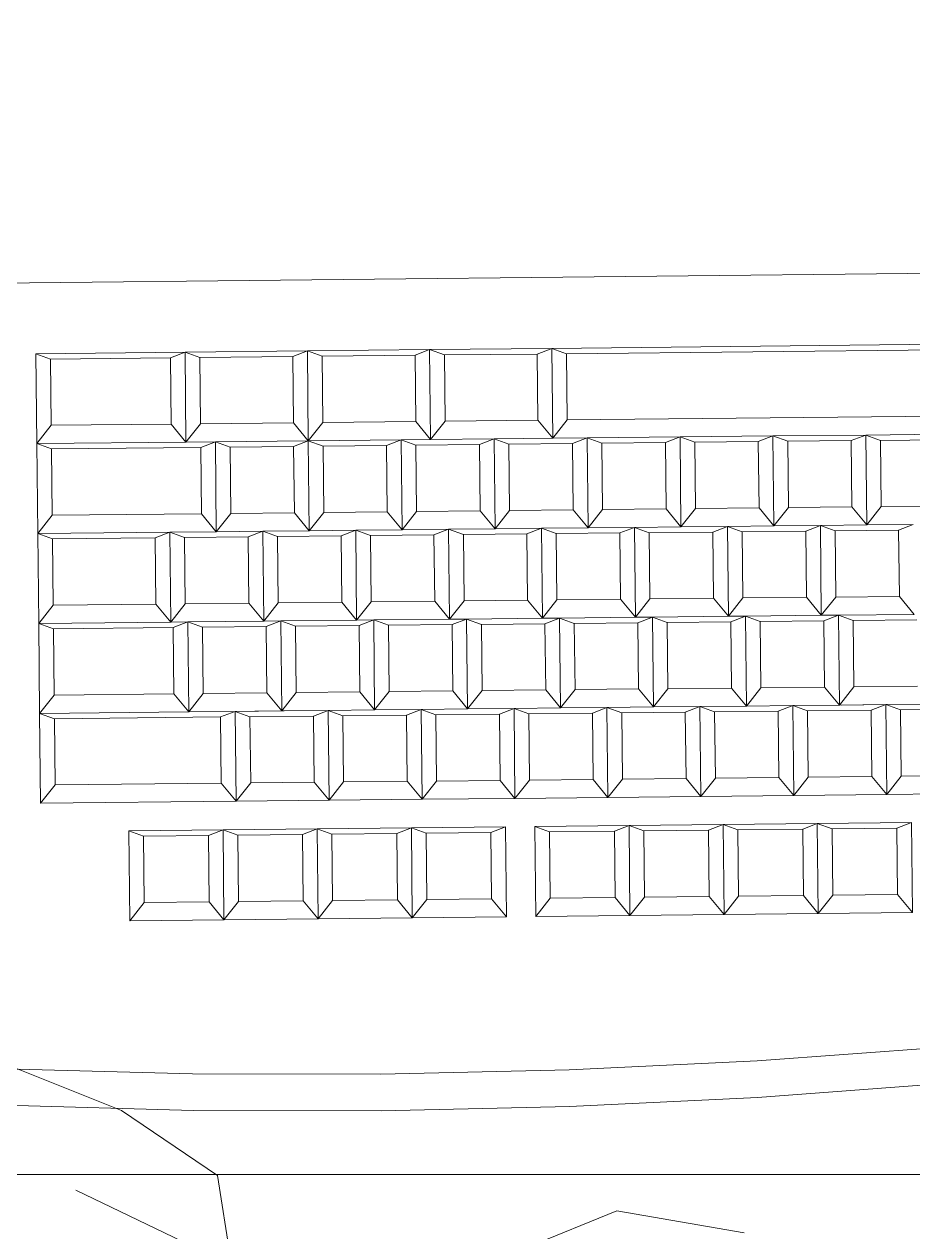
# Model space of a CAD drawing. Header units: millimetres. Extents: x 1 to 121, y 0 to 90.
# Drawn here: x 33.3778 to 33.5595, y 61.5657 to 61.8125 of the extents above; entities that cross this region are included whole.
import ezdxf

# ---------------------------------------------------------------- set-up
doc = ezdxf.new("R2010")
doc.units = ezdxf.units.MM
doc.layers.add('Equipamiento SR', color=23, linetype='Continuous', lineweight=0)

# ---------------------------------------------------------------- blocks, each defined once
blk = doc.blocks.new('A$C7F0F64D0')
at = {"layer": 'Equipamiento SR'}
for p, q in [((0.4534880388895317, 0.1723289490793434), (0.005512241390420058, 0.1676722490425675)), ((0.2161516822615113, 0.1553520419298877), (0.2411503316756125, 0.1556119024229758)), ((0.2411503316756125, 0.1556119024229758), (0.238162192640516, 0.1544552823210381)), ((0.2411503316756125, 0.1556119024229758), (0.2661489810897137, 0.1558717629162913)), ((0.2411503316756125, 0.1556119024229758), (0.2413413612288196, 0.1372348079677579)), ((0.2411503316756125, 0.1556119024229758), (0.2441618685001004, 0.1545176488392883)), ((0.2661489810897137, 0.1558717629162913), (0.2631608420546172, 0.1547151428141262)), ((0.2661489810897137, 0.1558717629162913), (0.3676434977104464, 0.1569267965182064)), ((0.2661489810897137, 0.1558717629162913), (0.2663400106429208, 0.1374946684610734)), ((0.2661489810897137, 0.1558717629162913), (0.2691605179142016, 0.1547775093323764)), ((0.2691605179142016, 0.1547775093323764), (0.3646553586758046, 0.1557701764160413)), ((0.1606546805622884, 0.1547751516351639), (0.19115303284741, 0.1550921814367996)), ((0.1608457101154954, 0.1363980571799459), (0.1606546805622884, 0.1547751516351639)), ((0.1606546805622884, 0.1547751516351639), (0.1636662173867762, 0.1536808980514763)), ((0.1636662173867762, 0.1536808980514763), (0.1881648938127682, 0.1539355613346345)), ((0.1638069760050485, 0.1401398810843659), (0.1636662173867762, 0.1536808980514763)), ((0.19115303284741, 0.1550921814367996), (0.1881648938127682, 0.1539355613346345)), ((0.1881648938127682, 0.1539355613346345), (0.1883056524310405, 0.1403945443677515)), ((0.19115303284741, 0.1550921814367996), (0.2161516822615113, 0.1553520419298877)), ((0.1913440624006171, 0.1367150869815816), (0.19115303284741, 0.1550921814367996)), ((0.19115303284741, 0.1550921814367996), (0.1941645696723526, 0.1539979278531121)), ((0.1941645696723526, 0.1539979278531121), (0.2131635432268695, 0.1541954218277226)), ((0.1943053282901701, 0.1404569108860017), (0.1941645696723526, 0.1539979278531121)), ((0.2161516822615113, 0.1553520419298877), (0.2131635432268695, 0.1541954218277226)), ((0.2131635432268695, 0.1541954218277226), (0.213304301844687, 0.1406544048608396)), ((0.2161516822615113, 0.1553520419298877), (0.2163427118147183, 0.1369749474746698)), ((0.2161516822615113, 0.1553520419298877), (0.2191632190859991, 0.1542577883462002)), ((0.2191632190859991, 0.1542577883462002), (0.238162192640516, 0.1544552823210381)), ((0.2193039777042713, 0.1407167713790898), (0.2191632190859991, 0.1542577883462002)), ((0.238162192640516, 0.1544552823210381), (0.2383029512587882, 0.1409142653539277)), ((0.2441618685001004, 0.1545176488392883), (0.2631608420546172, 0.1547151428141262)), ((0.2443026271183726, 0.1409766318721779), (0.2441618685001004, 0.1545176488392883)), ((0.2631608420546172, 0.1547151428141262), (0.2633016006728894, 0.1411741258470158)), ((0.2693012765320191, 0.141236492365266), (0.2691605179142016, 0.1547775093323764)), ((0.2163427118147183, 0.1369749474746698), (0.2193039777042713, 0.1407167713790898)), ((0.2193039777042713, 0.1407167713790898), (0.2383029512587882, 0.1409142653539277)), ((0.2413413612288196, 0.1372348079677579), (0.2383029512587882, 0.1409142653539277)), ((0.2413413612288196, 0.1372348079677579), (0.2443026271183726, 0.1409766318721779)), ((0.2443026271183726, 0.1409766318721779), (0.2633016006728894, 0.1411741258470158)), ((0.2663400106429208, 0.1374946684610734), (0.2633016006728894, 0.1411741258470158)), ((0.2663400106429208, 0.1374946684610734), (0.2693012765320191, 0.141236492365266)), ((0.2693012765320191, 0.141236492365266), (0.364796117293622, 0.1422291594491583)), ((0.1608457101154954, 0.1363980571799459), (0.1638069760050485, 0.1401398810843659)), ((0.1638069760050485, 0.1401398810843659), (0.1883056524310405, 0.1403945443677515)), ((0.1913440624006171, 0.1367150869815816), (0.1883056524310405, 0.1403945443677515)), ((0.1913440624006171, 0.1367150869815816), (0.1943053282901701, 0.1404569108860017)), ((0.1943053282901701, 0.1404569108860017), (0.213304301844687, 0.1406544048608396)), ((0.2163427118147183, 0.1369749474746698), (0.213304301844687, 0.1406544048608396)), ((0.3303365531427289, 0.1381599113232426), (0.3493355266972458, 0.1383574052980805)), ((0.1913440624006171, 0.1367150869815816), (0.1608457101154954, 0.1363980571799459)), ((0.1610367396687025, 0.118020962724728), (0.1608457101154954, 0.1363980571799459)), ((0.1608457101154954, 0.1363980571799459), (0.1638572469399833, 0.1353038035962584)), ((0.1913440624006171, 0.1367150869815816), (0.1973437382602015, 0.1367774535000592)), ((0.1973437382602015, 0.1367774535000592), (0.1943555992255597, 0.1356208333978941)), ((0.1973437382602015, 0.1367774535000592), (0.2163427118147183, 0.1369749474746698)), ((0.1975347678134085, 0.1184003590446139), (0.1973437382602015, 0.1367774535000592)), ((0.1973437382602015, 0.1367774535000592), (0.2003552750846893, 0.1356831999161443)), ((0.2003552750846893, 0.1356831999161443), (0.2133545727800765, 0.1358183273725047)), ((0.2163427118147183, 0.1369749474746698), (0.2133545727800765, 0.1358183273725047)), ((0.2133545727800765, 0.1358183273725047), (0.213495331397894, 0.1222773104056216)), ((0.2353416853692352, 0.1371724414495077), (0.2163427118147183, 0.1369749474746698)), ((0.2165337413679254, 0.1185978530194518), (0.2163427118147183, 0.1369749474746698)), ((0.2163427118147183, 0.1369749474746698), (0.2193542486392062, 0.1358806938909822)), ((0.2193542486392062, 0.1358806938909822), (0.2323535463345934, 0.1360158213473426)), ((0.2194950072574784, 0.1223396769238718), (0.2193542486392062, 0.1358806938909822)), ((0.2353416853692352, 0.1371724414495077), (0.2323535463345934, 0.1360158213473426)), ((0.2323535463345934, 0.1360158213473426), (0.2324943049524109, 0.1224748043802322)), ((0.2353416853692352, 0.1371724414495077), (0.2413413612288196, 0.1372348079677579)), ((0.2353416853692352, 0.1371724414495077), (0.2355327149224422, 0.1187953469942897)), ((0.2353416853692352, 0.1371724414495077), (0.238353222193723, 0.1360781878655928)), ((0.238353222193723, 0.1360781878655928), (0.2513525198891102, 0.1362133153221805)), ((0.2384939808119952, 0.1225371708987097), (0.238353222193723, 0.1360781878655928)), ((0.2413413612288196, 0.1372348079677579), (0.254340658923752, 0.1373699354243456)), ((0.254340658923752, 0.1373699354243456), (0.2513525198891102, 0.1362133153221805)), ((0.2513525198891102, 0.1362133153221805), (0.2514932785073825, 0.1226722983550701)), ((0.254340658923752, 0.1373699354243456), (0.2663400106429208, 0.1374946684610734)), ((0.2545316884769591, 0.1189928409691277), (0.254340658923752, 0.1373699354243456)), ((0.254340658923752, 0.1373699354243456), (0.2573521957486946, 0.1362756818404307)), ((0.2573521957486946, 0.1362756818404307), (0.2703514934436271, 0.1364108092967911)), ((0.2574929543669668, 0.1227346648735477), (0.2573521957486946, 0.1362756818404307)), ((0.2663400106429208, 0.1374946684610734), (0.2733396324787236, 0.1375674293989562)), ((0.2733396324787236, 0.1375674293989562), (0.2703514934436271, 0.1364108092967911)), ((0.2703514934436271, 0.1364108092967911), (0.2704922520618993, 0.122869792329908)), ((0.2733396324787236, 0.1375674293989562), (0.2923386060332405, 0.1377649233737941)), ((0.2735306620314759, 0.1191903349437382), (0.2733396324787236, 0.1375674293989562)), ((0.2733396324787236, 0.1375674293989562), (0.2763511693032115, 0.1364731758152686)), ((0.2763511693032115, 0.1364731758152686), (0.2893504669985987, 0.136608303271629)), ((0.2764919279214837, 0.1229321588481582), (0.2763511693032115, 0.1364731758152686)), ((0.2923386060332405, 0.1377649233737941), (0.2893504669985987, 0.136608303271629)), ((0.2893504669985987, 0.136608303271629), (0.2894912256168709, 0.1230672863045186)), ((0.2923386060332405, 0.1377649233737941), (0.3113375795877573, 0.137962417348632)), ((0.2925296355864475, 0.1193878289185761), (0.2923386060332405, 0.1377649233737941)), ((0.2923386060332405, 0.1377649233737941), (0.2953501428577283, 0.1366706697901066)), ((0.2953501428577283, 0.1366706697901066), (0.3083494405531155, 0.1368057972464669)), ((0.2954909014760005, 0.1231296528229961), (0.2953501428577283, 0.1366706697901066)), ((0.3113375795877573, 0.137962417348632), (0.3083494405531155, 0.1368057972464669)), ((0.3083494405531155, 0.1368057972464669), (0.3084901991713878, 0.1232647802793565)), ((0.3113375795877573, 0.137962417348632), (0.3303365531427289, 0.1381599113232426)), ((0.3115286091409644, 0.1195853228934141), (0.3113375795877573, 0.137962417348632)), ((0.3113375795877573, 0.137962417348632), (0.3143491164126999, 0.1368681637647171)), ((0.3143491164126999, 0.1368681637647171), (0.3273484141076324, 0.1370032912210775)), ((0.3144898750305174, 0.1233271467978341), (0.3143491164126999, 0.1368681637647171)), ((0.3303365531427289, 0.1381599113232426), (0.3273484141076324, 0.1370032912210775)), ((0.3273484141076324, 0.1370032912210775), (0.3274891727259046, 0.1234622742541944)), ((0.3303365531427289, 0.1381599113232426), (0.330527582695936, 0.1197828168680246)), ((0.3303365531427289, 0.1381599113232426), (0.3333480899672168, 0.137065657739555)), ((0.3333480899672168, 0.137065657739555), (0.346347387662604, 0.1372007851959154)), ((0.3334888485850342, 0.1235246407724446), (0.3333480899672168, 0.137065657739555)), ((0.1638572469399833, 0.1353038035962584), (0.1943555992255597, 0.1356208333978941)), ((0.1639980055582555, 0.121762786629148), (0.1638572469399833, 0.1353038035962584)), ((0.1943555992255597, 0.1356208333978941), (0.1944963578433772, 0.1220798164307837)), ((0.2004960337025068, 0.1221421829490339), (0.2003552750846893, 0.1356831999161443)), ((0.3144898750305174, 0.1233271467978341), (0.3274891727259046, 0.1234622742541944)), ((0.330527582695936, 0.1197828168680246), (0.3274891727259046, 0.1234622742541944)), ((0.330527582695936, 0.1197828168680246), (0.3334888485850342, 0.1235246407724446)), ((0.3334888485850342, 0.1235246407724446), (0.3464881462804215, 0.1236597682290324)), ((0.1610367396687025, 0.118020962724728), (0.1639980055582555, 0.121762786629148)), ((0.1639980055582555, 0.121762786629148), (0.1944963578433772, 0.1220798164307837)), ((0.1975347678134085, 0.1184003590446139), (0.1944963578433772, 0.1220798164307837)), ((0.1975347678134085, 0.1184003590446139), (0.2004960337025068, 0.1221421829490339)), ((0.2004960337025068, 0.1221421829490339), (0.213495331397894, 0.1222773104056216)), ((0.2165337413679254, 0.1185978530194518), (0.213495331397894, 0.1222773104056216)), ((0.2165337413679254, 0.1185978530194518), (0.2194950072574784, 0.1223396769238718)), ((0.2194950072574784, 0.1223396769238718), (0.2324943049524109, 0.1224748043802322)), ((0.2355327149224422, 0.1187953469942897), (0.2324943049524109, 0.1224748043802322)), ((0.2355327149224422, 0.1187953469942897), (0.2384939808119952, 0.1225371708987097)), ((0.2384939808119952, 0.1225371708987097), (0.2514932785073825, 0.1226722983550701)), ((0.2545316884769591, 0.1189928409691277), (0.2514932785073825, 0.1226722983550701)), ((0.2545316884769591, 0.1189928409691277), (0.2574929543669668, 0.1227346648735477)), ((0.2574929543669668, 0.1227346648735477), (0.2704922520618993, 0.122869792329908)), ((0.2735306620314759, 0.1191903349437382), (0.2704922520618993, 0.122869792329908)), ((0.2735306620314759, 0.1191903349437382), (0.2764919279214837, 0.1229321588481582)), ((0.2764919279214837, 0.1229321588481582), (0.2894912256168709, 0.1230672863045186)), ((0.2925296355864475, 0.1193878289185761), (0.2894912256168709, 0.1230672863045186)), ((0.2925296355864475, 0.1193878289185761), (0.2954909014760005, 0.1231296528229961)), ((0.2954909014760005, 0.1231296528229961), (0.3084901991713878, 0.1232647802793565)), ((0.3115286091409644, 0.1195853228934141), (0.3084901991713878, 0.1232647802793565)), ((0.3115286091409644, 0.1195853228934141), (0.3144898750305174, 0.1233271467978341)), ((0.2070342545906669, 0.1184991060321465), (0.1975347678134085, 0.1184003590446139)), ((0.2070342545906669, 0.1184991060321465), (0.2040461155555704, 0.1173424859299814)), ((0.2070342545906669, 0.1184991060321465), (0.2165337413679254, 0.1185978530194518)), ((0.2072252841434192, 0.1001220115769286), (0.2070342545906669, 0.1184991060321465)), ((0.2070342545906669, 0.1184991060321465), (0.2100457914151548, 0.1174048524482316)), ((0.2165337413679254, 0.1185978530194518), (0.2260332281451838, 0.1186966000067571)), ((0.2260332281451838, 0.1186966000067571), (0.223045089110542, 0.1175399799048193)), ((0.2260332281451838, 0.1186966000067571), (0.2355327149224422, 0.1187953469942897)), ((0.2262242576983908, 0.1003195055515391), (0.2260332281451838, 0.1186966000067571)), ((0.2260332281451838, 0.1186966000067571), (0.2290447649696716, 0.1176023464230695)), ((0.2450322016997006, 0.118894093981595), (0.2355327149224422, 0.1187953469942897)), ((0.2450322016997006, 0.118894093981595), (0.2420440626650588, 0.1177374738794299)), ((0.2450322016997006, 0.118894093981595), (0.2545316884769591, 0.1189928409691277)), ((0.2450322016997006, 0.118894093981595), (0.2452232312529077, 0.100516999526377)), ((0.2450322016997006, 0.118894093981595), (0.2480437385246432, 0.1177998403979075)), ((0.2640311752546722, 0.1190915879564329), (0.2545316884769591, 0.1189928409691277)), ((0.2640311752546722, 0.1190915879564329), (0.2610430362195757, 0.1179349678542678)), ((0.2640311752546722, 0.1190915879564329), (0.2735306620314759, 0.1191903349437382)), ((0.2642222048078793, 0.100714493501215), (0.2640311752546722, 0.1190915879564329)), ((0.2640311752546722, 0.1190915879564329), (0.2670427120791601, 0.117997334372518)), ((0.2830301488091891, 0.1192890819312709), (0.2735306620314759, 0.1191903349437382)), ((0.2830301488091891, 0.1192890819312709), (0.2800420097745473, 0.1181324618291058)), ((0.2830301488091891, 0.1192890819312709), (0.2925296355864475, 0.1193878289185761)), ((0.2830301488091891, 0.1192890819312709), (0.2832211783623961, 0.1009119874758255)), ((0.2830301488091891, 0.1192890819312709), (0.2860416856336769, 0.118194828347356)), ((0.3020291223637059, 0.1194865759058814), (0.2925296355864475, 0.1193878289185761)), ((0.3020291223637059, 0.1194865759058814), (0.2990409833290641, 0.1183299558037163)), ((0.3115286091409644, 0.1195853228934141), (0.3020291223637059, 0.1194865759058814)), ((0.302220151916913, 0.1011094814506635), (0.3020291223637059, 0.1194865759058814)), ((0.3020291223637059, 0.1194865759058814), (0.3050406591881938, 0.1183923223221939)), ((0.3050406591881938, 0.1183923223221939), (0.318039956883581, 0.1185274497785542)), ((0.3210280959182228, 0.1196840698807193), (0.3115286091409644, 0.1195853228934141)), ((0.3210280959182228, 0.1196840698807193), (0.318039956883581, 0.1185274497785542)), ((0.318039956883581, 0.1185274497785542), (0.3181807155018532, 0.1049864328114438)), ((0.330527582695936, 0.1197828168680246), (0.3210280959182228, 0.1196840698807193)), ((0.3212191254714298, 0.1013069754255014), (0.3210280959182228, 0.1196840698807193)), ((0.3210280959182228, 0.1196840698807193), (0.3240396327427106, 0.1185898162968044)), ((0.3240396327427106, 0.1185898162968044), (0.3370389304380979, 0.1187249437533922)), ((0.3241803913609829, 0.1050487993299214), (0.3240396327427106, 0.1185898162968044)), ((0.3400270694727396, 0.1198815638555573), (0.330527582695936, 0.1197828168680246)), ((0.3400270694727396, 0.1198815638555573), (0.3370389304380979, 0.1187249437533922)), ((0.3370389304380979, 0.1187249437533922), (0.3371796890563701, 0.1051839267862817)), ((0.1880352810356953, 0.1183016120573086), (0.1610367396687025, 0.118020962724728)), ((0.1612277692219095, 0.09964386826951), (0.1610367396687025, 0.118020962724728)), ((0.1610367396687025, 0.118020962724728), (0.1640482764931903, 0.1169267091410404)), ((0.1640482764931903, 0.1169267091410404), (0.1850471420010535, 0.1171449919551435)), ((0.1641890351114625, 0.10338569217393), (0.1640482764931903, 0.1169267091410404)), ((0.1880352810356953, 0.1183016120573086), (0.1850471420010535, 0.1171449919551435)), ((0.1850471420010535, 0.1171449919551435), (0.1851879006193258, 0.1036039749880331)), ((0.1975347678134085, 0.1184003590446139), (0.1880352810356953, 0.1183016120573086)), ((0.1882263105889024, 0.09992451760209065), (0.1880352810356953, 0.1183016120573086)), ((0.1880352810356953, 0.1183016120573086), (0.1910468178606379, 0.1172073584736211)), ((0.1910468178606379, 0.1172073584736211), (0.2040461155555704, 0.1173424859299814)), ((0.1911875764784554, 0.1036663415065107), (0.1910468178606379, 0.1172073584736211)), ((0.2040461155555704, 0.1173424859299814), (0.2041868741738426, 0.103801468962871)), ((0.2100457914151548, 0.1174048524482316), (0.223045089110542, 0.1175399799048193)), ((0.210186550033427, 0.1038638354813486), (0.2100457914151548, 0.1174048524482316)), ((0.223045089110542, 0.1175399799048193), (0.2231858477288142, 0.1039989629377089)), ((0.2290447649696716, 0.1176023464230695), (0.2420440626650588, 0.1177374738794299)), ((0.2291855235879439, 0.1040613294559591), (0.2290447649696716, 0.1176023464230695)), ((0.2420440626650588, 0.1177374738794299), (0.2421848212833311, 0.1041964569125469)), ((0.2480437385246432, 0.1177998403979075), (0.2610430362195757, 0.1179349678542678)), ((0.2481844971424607, 0.1042588234307971), (0.2480437385246432, 0.1177998403979075)), ((0.2610430362195757, 0.1179349678542678), (0.2611837948378479, 0.1043939508871574)), ((0.2670427120791601, 0.117997334372518), (0.2800420097745473, 0.1181324618291058)), ((0.2671834706969776, 0.104456317405635), (0.2670427120791601, 0.117997334372518)), ((0.2800420097745473, 0.1181324618291058), (0.2801827683923648, 0.1045914448619953)), ((0.2860416856336769, 0.118194828347356), (0.2990409833290641, 0.1183299558037163)), ((0.2861824442519492, 0.1046538113802455), (0.2860416856336769, 0.118194828347356)), ((0.2990409833290641, 0.1183299558037163), (0.2991817419468816, 0.1047889388368333)), ((0.305181417806466, 0.1048513053550835), (0.3050406591881938, 0.1183923223221939)), ((0.1911875764784554, 0.1036663415065107), (0.2041868741738426, 0.103801468962871)), ((0.2072252841434192, 0.1001220115769286), (0.2041868741738426, 0.103801468962871)), ((0.2072252841434192, 0.1001220115769286), (0.210186550033427, 0.1038638354813486)), ((0.210186550033427, 0.1038638354813486), (0.2231858477288142, 0.1039989629377089)), ((0.2262242576983908, 0.1003195055515391), (0.2231858477288142, 0.1039989629377089)), ((0.2262242576983908, 0.1003195055515391), (0.2291855235879439, 0.1040613294559591)), ((0.2291855235879439, 0.1040613294559591), (0.2421848212833311, 0.1041964569125469)), ((0.2452232312529077, 0.100516999526377), (0.2421848212833311, 0.1041964569125469)), ((0.2452232312529077, 0.100516999526377), (0.2481844971424607, 0.1042588234307971)), ((0.2481844971424607, 0.1042588234307971), (0.2611837948378479, 0.1043939508871574)), ((0.2642222048078793, 0.100714493501215), (0.2611837948378479, 0.1043939508871574)), ((0.2642222048078793, 0.100714493501215), (0.2671834706969776, 0.104456317405635)), ((0.2671834706969776, 0.104456317405635), (0.2801827683923648, 0.1045914448619953)), ((0.2832211783623961, 0.1009119874758255), (0.2801827683923648, 0.1045914448619953)), ((0.2832211783623961, 0.1009119874758255), (0.2861824442519492, 0.1046538113802455)), ((0.2861824442519492, 0.1046538113802455), (0.2991817419468816, 0.1047889388368333)), ((0.302220151916913, 0.1011094814506635), (0.2991817419468816, 0.1047889388368333)), ((0.302220151916913, 0.1011094814506635), (0.305181417806466, 0.1048513053550835)), ((0.305181417806466, 0.1048513053550835), (0.3181807155018532, 0.1049864328114438)), ((0.3212191254714298, 0.1013069754255014), (0.3181807155018532, 0.1049864328114438)), ((0.3212191254714298, 0.1013069754255014), (0.3241803913609829, 0.1050487993299214)), ((0.3241803913609829, 0.1050487993299214), (0.3371796890563701, 0.1051839267862817)), ((0.3402180990259467, 0.1015044694003393), (0.3371796890563701, 0.1051839267862817)), ((0.1612277692219095, 0.09964386826951), (0.1641890351114625, 0.10338569217393)), ((0.1641890351114625, 0.10338569217393), (0.1851879006193258, 0.1036039749880331)), ((0.1882263105889024, 0.09992451760209065), (0.1851879006193258, 0.1036039749880331)), ((0.1882263105889024, 0.09992451760209065), (0.1911875764784554, 0.1036663415065107)), ((0.3212191254714298, 0.1013069754255014), (0.305719962834587, 0.1011458619197185)), ((0.3212191254714298, 0.1013069754255014), (0.3247189363895586, 0.1013433558945565)), ((0.3247189363895586, 0.1013433558945565), (0.3217307973544621, 0.1001867357923913)), ((0.3247189363895586, 0.1013433558945565), (0.3402180990259467, 0.1015044694003393)), ((0.3249099659427657, 0.0829662614393385), (0.3247189363895586, 0.1013433558945565)), ((0.3247189363895586, 0.1013433558945565), (0.3277304732140465, 0.1002491023106415)), ((0.1882263105889024, 0.09992451760209065), (0.1612277692219095, 0.09964386826951)), ((0.1614187987751166, 0.08126677381429204), (0.1612277692219095, 0.09964386826951)), ((0.1612277692219095, 0.09964386826951), (0.1642393060463974, 0.09854961468559509)), ((0.1642393060463974, 0.09854961468559509), (0.1887379824723894, 0.09880427796898061)), ((0.1917261215070312, 0.09996089807114572), (0.1882263105889024, 0.09992451760209065)), ((0.1917261215070312, 0.09996089807114572), (0.1887379824723894, 0.09880427796898061)), ((0.1887379824723894, 0.09880427796898061), (0.1888787410902069, 0.0852632610018702)), ((0.2072252841434192, 0.1001220115769286), (0.1917261215070312, 0.09996089807114572)), ((0.1919171510602382, 0.08158380361592776), (0.1917261215070312, 0.09996089807114572)), ((0.1917261215070312, 0.09996089807114572), (0.194737658331519, 0.09886664448723081)), ((0.194737658331519, 0.09886664448723081), (0.2077369560269062, 0.09900177194381854)), ((0.1948784169497912, 0.08532562752034778), (0.194737658331519, 0.09886664448723081)), ((0.2072252841434192, 0.1001220115769286), (0.210725095061548, 0.1001583920459836)), ((0.210725095061548, 0.1001583920459836), (0.2077369560269062, 0.09900177194381854)), ((0.2077369560269062, 0.09900177194381854), (0.2078777146451785, 0.08546075497670813)), ((0.2262242576983908, 0.1003195055515391), (0.210725095061548, 0.1001583920459836)), ((0.2109161246147551, 0.08178129759053832), (0.210725095061548, 0.1001583920459836)), ((0.210725095061548, 0.1001583920459836), (0.2137366318864906, 0.09906413846206874)), ((0.2137366318864906, 0.09906413846206874), (0.2267359295814231, 0.09919926591842909)), ((0.2138773905043081, 0.08552312149495833), (0.2137366318864906, 0.09906413846206874)), ((0.2297240686165196, 0.1003558860205942), (0.2262242576983908, 0.1003195055515391)), ((0.2297240686165196, 0.1003558860205942), (0.2267359295814231, 0.09919926591842909)), ((0.2267359295814231, 0.09919926591842909), (0.2268766881996953, 0.08565824895154606)), ((0.2452232312529077, 0.100516999526377), (0.2297240686165196, 0.1003558860205942)), ((0.2297240686165196, 0.1003558860205942), (0.2299150981692719, 0.08197879156537624)), ((0.2297240686165196, 0.1003558860205942), (0.2327356054410075, 0.09926163243690667)), ((0.2327356054410075, 0.09926163243690667), (0.2457349031363947, 0.09939675989326702)), ((0.2328763640588249, 0.08572061546979626), (0.2327356054410075, 0.09926163243690667)), ((0.2487230421710365, 0.1005533799954321), (0.2452232312529077, 0.100516999526377)), ((0.2487230421710365, 0.1005533799954321), (0.2457349031363947, 0.09939675989326702)), ((0.2457349031363947, 0.09939675989326702), (0.2458756617542122, 0.08585574292615661)), ((0.2642222048078793, 0.100714493501215), (0.2487230421710365, 0.1005533799954321)), ((0.2487230421710365, 0.1005533799954321), (0.2489140717242435, 0.08217628554021417)), ((0.2487230421710365, 0.1005533799954321), (0.2517345789955243, 0.09945912641151722)), ((0.2517345789955243, 0.09945912641151722), (0.2647338766909115, 0.09959425386810494)), ((0.2518753376137965, 0.08591810944463418), (0.2517345789955243, 0.09945912641151722)), ((0.2677220157255533, 0.10075087397027), (0.2642222048078793, 0.100714493501215)), ((0.2677220157255533, 0.10075087397027), (0.2647338766909115, 0.09959425386810494)), ((0.2647338766909115, 0.09959425386810494), (0.264874635308729, 0.08605323690099453)), ((0.2677220157255533, 0.10075087397027), (0.2832211783623961, 0.1009119874758255)), ((0.2679130452787604, 0.08237377951505209), (0.2677220157255533, 0.10075087397027)), ((0.2677220157255533, 0.10075087397027), (0.2707335525500412, 0.09965662038635514)), ((0.2707335525500412, 0.09965662038635514), (0.2837328502454284, 0.0997917478427155)), ((0.2708743111683134, 0.08611560341947211), (0.2707335525500412, 0.09965662038635514)), ((0.2832211783623961, 0.1009119874758255), (0.2867209892800702, 0.1009483679448806)), ((0.2837211513505054, 0.1009171846857555), (0.2867209892800702, 0.1009483679448806)), ((0.2867209892800702, 0.1009483679448806), (0.2837328502454284, 0.0997917478427155)), ((0.2837328502454284, 0.0997917478427155), (0.2838736088637006, 0.08625073087583246)), ((0.302220151916913, 0.1011094814506635), (0.2867209892800702, 0.1009483679448806)), ((0.2867209892800702, 0.1009483679448806), (0.2869120188332772, 0.08257127348966264)), ((0.2867209892800702, 0.1009483679448806), (0.289732526104558, 0.09985411436119307)), ((0.289732526104558, 0.09985411436119307), (0.3027318237999452, 0.09998924181755342)), ((0.2898732847228302, 0.08631309739408266), (0.289732526104558, 0.09985411436119307)), ((0.305719962834587, 0.1011458619197185), (0.302220151916913, 0.1011094814506635)), ((0.305719962834587, 0.1011458619197185), (0.3027318237999452, 0.09998924181755342)), ((0.3027318237999452, 0.09998924181755342), (0.3028725824182175, 0.08644822485044301)), ((0.3059109923877941, 0.08276876746450057), (0.305719962834587, 0.1011458619197185)), ((0.305719962834587, 0.1011458619197185), (0.3087314996595296, 0.100051608336031)), ((0.3087314996595296, 0.100051608336031), (0.3217307973544621, 0.1001867357923913)), ((0.3088722582778018, 0.08651059136892059), (0.3087314996595296, 0.100051608336031)), ((0.3217307973544621, 0.1001867357923913), (0.3218715559727343, 0.08664571882528094)), ((0.3277304732140465, 0.1002491023106415), (0.3407297709094337, 0.1003842297670019)), ((0.3278712318323187, 0.08670808534375851), (0.3277304732140465, 0.1002491023106415)), ((0.1643800646646696, 0.08500859771871205), (0.1642393060463974, 0.09854961468559509)), ((0.2898732847228302, 0.08631309739408266), (0.3028725824182175, 0.08644822485044301)), ((0.3059109923877941, 0.08276876746450057), (0.3028725824182175, 0.08644822485044301)), ((0.3059109923877941, 0.08276876746450057), (0.3088722582778018, 0.08651059136892059)), ((0.3088722582778018, 0.08651059136892059), (0.3218715559727343, 0.08664571882528094)), ((0.3249099659427657, 0.0829662614393385), (0.3218715559727343, 0.08664571882528094)), ((0.3249099659427657, 0.0829662614393385), (0.3278712318323187, 0.08670808534375851)), ((0.3278712318323187, 0.08670808534375851), (0.3408705295277059, 0.08684321280011886)), ((0.1614187987751166, 0.08126677381429204), (0.1643800646646696, 0.08500859771871205)), ((0.1643800646646696, 0.08500859771871205), (0.1888787410902069, 0.0852632610018702)), ((0.1919171510602382, 0.08158380361592776), (0.1888787410902069, 0.0852632610018702)), ((0.1919171510602382, 0.08158380361592776), (0.1948784169497912, 0.08532562752034778)), ((0.1948784169497912, 0.08532562752034778), (0.2078777146451785, 0.08546075497670813)), ((0.2109161246147551, 0.08178129759053832), (0.2078777146451785, 0.08546075497670813)), ((0.2109161246147551, 0.08178129759053832), (0.2138773905043081, 0.08552312149495833)), ((0.2138773905043081, 0.08552312149495833), (0.2268766881996953, 0.08565824895154606)), ((0.2299150981692719, 0.08197879156537624), (0.2268766881996953, 0.08565824895154606)), ((0.2299150981692719, 0.08197879156537624), (0.2328763640588249, 0.08572061546979626)), ((0.2328763640588249, 0.08572061546979626), (0.2458756617542122, 0.08585574292615661)), ((0.2489140717242435, 0.08217628554021417), (0.2458756617542122, 0.08585574292615661)), ((0.2489140717242435, 0.08217628554021417), (0.2518753376137965, 0.08591810944463418)), ((0.2518753376137965, 0.08591810944463418), (0.264874635308729, 0.08605323690099453)), ((0.2679130452787604, 0.08237377951505209), (0.264874635308729, 0.08605323690099453)), ((0.2679130452787604, 0.08237377951505209), (0.2708743111683134, 0.08611560341947211)), ((0.2708743111683134, 0.08611560341947211), (0.2838736088637006, 0.08625073087583246)), ((0.2869120188332772, 0.08257127348966264), (0.2838736088637006, 0.08625073087583246)), ((0.2869120188332772, 0.08257127348966264), (0.2898732847228302, 0.08631309739408266)), ((0.1919171510602382, 0.08158380361592776), (0.1614187987751166, 0.08126677381429204)), ((0.1919171510602382, 0.08158380361592776), (0.2014166378374966, 0.08168255060323304)), ((0.2014166378374966, 0.08168255060323304), (0.1984284988028548, 0.08052593050106793)), ((0.2014166378374966, 0.08168255060323304), (0.2109161246147551, 0.08178129759053832)), ((0.2016076673907037, 0.06330545614801508), (0.2014166378374966, 0.08168255060323304)), ((0.2014166378374966, 0.08168255060323304), (0.2044281746619845, 0.08058829701954551)), ((0.2054164217437346, 0.08172412828221809), (0.2109161246147551, 0.08178129759053832)), ((0.2109161246147551, 0.08178129759053832), (0.2204156113920135, 0.08188004457807097)), ((0.2109161246147551, 0.08178129759053832), (0.211416097603319, 0.08178649480046829)), ((0.2204156113920135, 0.08188004457807097), (0.2174274723573717, 0.08072342447590586)), ((0.2299150981692719, 0.08197879156537624), (0.2204156113920135, 0.08188004457807097)), ((0.2204156113920135, 0.08188004457807097), (0.2206066409452205, 0.06350295012285301)), ((0.2204156113920135, 0.08188004457807097), (0.2234271482165013, 0.08078579099415606)), ((0.2299150981692719, 0.08197879156537624), (0.2394145849465303, 0.08207753855268152)), ((0.2394145849465303, 0.08207753855268152), (0.2364264459118885, 0.08092091845074378)), ((0.2489140717242435, 0.08217628554021417), (0.2394145849465303, 0.08207753855268152)), ((0.2394145849465303, 0.08207753855268152), (0.2396056144997374, 0.06370044409746356)), ((0.2394145849465303, 0.08207753855268152), (0.2424261217714729, 0.08098328496899398)), ((0.2489140717242435, 0.08217628554021417), (0.2584135585015019, 0.08227503252751944)), ((0.2584135585015019, 0.08227503252751944), (0.2554254194664054, 0.08111841242535434)), ((0.2679130452787604, 0.08237377951505209), (0.2584135585015019, 0.08227503252751944)), ((0.2584135585015019, 0.08227503252751944), (0.258604588054709, 0.06389793807230149)), ((0.2584135585015019, 0.08227503252751944), (0.2614250953259898, 0.08118077894383191)), ((0.2679130452787604, 0.08237377951505209), (0.2774125320560188, 0.08247252650235737)), ((0.2774125320560188, 0.08247252650235737), (0.274424393021377, 0.08131590640019226)), ((0.2869120188332772, 0.08257127348966264), (0.2774125320560188, 0.08247252650235737)), ((0.2776035616092258, 0.06409543204713941), (0.2774125320560188, 0.08247252650235737)), ((0.2774125320560188, 0.08247252650235737), (0.2804240688805066, 0.08137827291844246)), ((0.2804240688805066, 0.08137827291844246), (0.2934233665758939, 0.08151340037503019)), ((0.2869120188332772, 0.08257127348966264), (0.2964115056105356, 0.0826700204771953)), ((0.2964115056105356, 0.0826700204771953), (0.2934233665758939, 0.08151340037503019)), ((0.2934233665758939, 0.08151340037503019), (0.2935641251941661, 0.06797238340791978)), ((0.2964115056105356, 0.0826700204771953), (0.3059109923877941, 0.08276876746450057)), ((0.2966025351637427, 0.06429292602174996), (0.2964115056105356, 0.0826700204771953)), ((0.2964115056105356, 0.0826700204771953), (0.2994230424354782, 0.08157576689328039)), ((0.2994230424354782, 0.08157576689328039), (0.3124223401304107, 0.08171089434964074)), ((0.2995638010532957, 0.06803474992616998), (0.2994230424354782, 0.08157576689328039)), ((0.3059109923877941, 0.08276876746450057), (0.3154104791655072, 0.08286751445180585)), ((0.3154104791655072, 0.08286751445180585), (0.3124223401304107, 0.08171089434964074)), ((0.3124223401304107, 0.08171089434964074), (0.3125630987486829, 0.0681698773827577)), ((0.3249099659427657, 0.0829662614393385), (0.3154104791655072, 0.08286751445180585)), ((0.3156015087187143, 0.06449041999658789), (0.3154104791655072, 0.08286751445180585)), ((0.3154104791655072, 0.08286751445180585), (0.3184220159899951, 0.08177326086811831)), ((0.3184220159899951, 0.08177326086811831), (0.3314213136853823, 0.08190838832447866)), ((0.3185627746078126, 0.0682322439010079), (0.3184220159899951, 0.08177326086811831)), ((0.3249099659427657, 0.0829662614393385), (0.3344094527200241, 0.08306500842664377)), ((0.3344094527200241, 0.08306500842664377), (0.3254099389308749, 0.0829714586490411)), ((0.3344094527200241, 0.08306500842664377), (0.3314213136853823, 0.08190838832447866)), ((0.3314213136853823, 0.08190838832447866), (0.3315620723031998, 0.06836737135736826)), ((0.3439089394972825, 0.08316375541394905), (0.3344094527200241, 0.08306500842664377)), ((0.3344094527200241, 0.08306500842664377), (0.3346004822732311, 0.06468791397142581)), ((0.3344094527200241, 0.08306500842664377), (0.3374209895445119, 0.08197075484272887)), ((0.3374209895445119, 0.08197075484272887), (0.3504202872398992, 0.08210588229931659)), ((0.3375617481627842, 0.06842973787584583), (0.3374209895445119, 0.08197075484272887)), ((0.1616098283283236, 0.06288967935907408), (0.1614187987751166, 0.08126677381429204)), ((0.1614187987751166, 0.08126677381429204), (0.1644303355996044, 0.08017252023037713)), ((0.1644303355996044, 0.08017252023037713), (0.1984284988028548, 0.08052593050106793)), ((0.1645710942178766, 0.0666315032634941), (0.1644303355996044, 0.08017252023037713)), ((0.1984284988028548, 0.08052593050106793), (0.1985692574206723, 0.0669849135341849)), ((0.2044281746619845, 0.08058829701954551), (0.2174274723573717, 0.08072342447590586)), ((0.2045689332802567, 0.0670472800524351), (0.2044281746619845, 0.08058829701954551)), ((0.2174274723573717, 0.08072342447590586), (0.2175682309756439, 0.06718240750879545)), ((0.2234271482165013, 0.08078579099415606), (0.2364264459118885, 0.08092091845074378)), ((0.2235679068347736, 0.06724477402727302), (0.2234271482165013, 0.08078579099415606)), ((0.2364264459118885, 0.08092091845074378), (0.2365672045301608, 0.06737990148363338)), ((0.2424261217714729, 0.08098328496899398), (0.2554254194664054, 0.08111841242535434)), ((0.2425668803897452, 0.06744226800188358), (0.2424261217714729, 0.08098328496899398)), ((0.2554254194664054, 0.08111841242535434), (0.2555661780846776, 0.0675773954584713)), ((0.2614250953259898, 0.08118077894383191), (0.274424393021377, 0.08131590640019226)), ((0.261565853944262, 0.0676397619767215), (0.2614250953259898, 0.08118077894383191)), ((0.274424393021377, 0.08131590640019226), (0.2745651516396492, 0.06777488943308185)), ((0.2805648274987789, 0.06783725595155943), (0.2804240688805066, 0.08137827291844246)), ((0.1645710942178766, 0.0666315032634941), (0.1985692574206723, 0.0669849135341849)), ((0.2016076673907037, 0.06330545614801508), (0.1985692574206723, 0.0669849135341849)), ((0.2016076673907037, 0.06330545614801508), (0.2045689332802567, 0.0670472800524351)), ((0.2045689332802567, 0.0670472800524351), (0.2175682309756439, 0.06718240750879545)), ((0.2206066409452205, 0.06350295012285301), (0.2175682309756439, 0.06718240750879545)), ((0.2206066409452205, 0.06350295012285301), (0.2235679068347736, 0.06724477402727302)), ((0.2235679068347736, 0.06724477402727302), (0.2365672045301608, 0.06737990148363338)), ((0.2396056144997374, 0.06370044409746356), (0.2365672045301608, 0.06737990148363338)), ((0.2396056144997374, 0.06370044409746356), (0.2425668803897452, 0.06744226800188358)), ((0.2425668803897452, 0.06744226800188358), (0.2555661780846776, 0.0675773954584713)), ((0.258604588054709, 0.06389793807230149), (0.2555661780846776, 0.0675773954584713)), ((0.258604588054709, 0.06389793807230149), (0.261565853944262, 0.0676397619767215)), ((0.261565853944262, 0.0676397619767215), (0.2745651516396492, 0.06777488943308185)), ((0.2776035616092258, 0.06409543204713941), (0.2745651516396492, 0.06777488943308185)), ((0.2776035616092258, 0.06409543204713941), (0.2805648274987789, 0.06783725595155943)), ((0.2805648274987789, 0.06783725595155943), (0.2935641251941661, 0.06797238340791978)), ((0.2966025351637427, 0.06429292602174996), (0.2935641251941661, 0.06797238340791978)), ((0.2966025351637427, 0.06429292602174996), (0.2995638010532957, 0.06803474992616998)), ((0.2995638010532957, 0.06803474992616998), (0.3125630987486829, 0.0681698773827577)), ((0.3156015087187143, 0.06449041999658789), (0.3125630987486829, 0.0681698773827577)), ((0.3156015087187143, 0.06449041999658789), (0.3185627746078126, 0.0682322439010079)), ((0.3185627746078126, 0.0682322439010079), (0.3315620723031998, 0.06836737135736826)), ((0.3346004822732311, 0.06468791397142581), (0.3315620723031998, 0.06836737135736826)), ((0.3346004822732311, 0.06468791397142581), (0.3375617481627842, 0.06842973787584583)), ((0.3375617481627842, 0.06842973787584583), (0.3505610458577166, 0.06856486533220618)), ((0.1616098283283236, 0.06288967935907408), (0.1645710942178766, 0.0666315032634941)), ((0.2776035616092258, 0.06409543204713941), (0.2966025351637427, 0.06429292602174996)), ((0.2966025351637427, 0.06429292602174996), (0.3156015087187143, 0.06449041999658789)), ((0.3156015087187143, 0.06449041999658789), (0.3346004822732311, 0.06468791397142581)), ((0.3346004822732311, 0.06468791397142581), (0.353599455827748, 0.06488540794626374)), ((0.1616098283283236, 0.06288967935907408), (0.2016076673907037, 0.06330545614801508)), ((0.2016076673907037, 0.06330545614801508), (0.2206066409452205, 0.06350295012285301)), ((0.2206066409452205, 0.06350295012285301), (0.2396056144997374, 0.06370044409746356)), ((0.2396056144997374, 0.06370044409746356), (0.258604588054709, 0.06389793807230149)), ((0.258604588054709, 0.06389793807230149), (0.2776035616092258, 0.06409543204713941)), ((0.1796691810285438, 0.05727348592827752), (0.1989181410771153, 0.05747357850796675)), ((0.1798602105817508, 0.03889639147305957), (0.1796691810285438, 0.05727348592827752)), ((0.1796691810285438, 0.05727348592827752), (0.1826807178530316, 0.05617923234436262)), ((0.1989181410771153, 0.05747357850796675), (0.1959300020424735, 0.05631695840580164)), ((0.1989181410771153, 0.05747357850796675), (0.2181671011256867, 0.05767367108765598)), ((0.1991091706303223, 0.03909648405274879), (0.1989181410771153, 0.05747357850796675)), ((0.1989181410771153, 0.05747357850796675), (0.2019296779016031, 0.05637932492405184)), ((0.2181671011256867, 0.05767367108765598), (0.2151789620910449, 0.05651705098549087)), ((0.2181671011256867, 0.05767367108765598), (0.2374160611747129, 0.0578737636673452)), ((0.2181671011256867, 0.05767367108765598), (0.2183581306788938, 0.03929657663243802)), ((0.2181671011256867, 0.05767367108765598), (0.2211786379506293, 0.05657941750374107)), ((0.2374160611747129, 0.0578737636673452), (0.2344279221400711, 0.05671714356518009)), ((0.2374160611747129, 0.0578737636673452), (0.2566650212237391, 0.05807385624703443)), ((0.2374160611747129, 0.0578737636673452), (0.23760709072792, 0.03949666921212724)), ((0.2374160611747129, 0.0578737636673452), (0.2404275979992008, 0.0567795100834303)), ((0.2404275979992008, 0.0567795100834303), (0.2536768821886426, 0.05691723614486932)), ((0.240568356617473, 0.04323849311654726), (0.2404275979992008, 0.0567795100834303)), ((0.2566650212237391, 0.05807385624703443), (0.2536768821886426, 0.05691723614486932)), ((0.2536768821886426, 0.05691723614486932), (0.2538176408069148, 0.04337621917775891)), ((0.2566650212237391, 0.05807385624703443), (0.2568560507764914, 0.03969676179181647)), ((0.2626646970828688, 0.05813622276528463), (0.2819136571314402, 0.05833631534497385)), ((0.2628557266360758, 0.03975912831006667), (0.2626646970828688, 0.05813622276528463)), ((0.2626646970828688, 0.05813622276528463), (0.2656762339073566, 0.0570419691815971)), ((0.2656762339073566, 0.0570419691815971), (0.2789255180967984, 0.05717969524280875)), ((0.2658169925256288, 0.04350095221448669), (0.2656762339073566, 0.0570419691815971)), ((0.2819136571314402, 0.05833631534497385), (0.2789255180967984, 0.05717969524280875)), ((0.2789255180967984, 0.05717969524280875), (0.2790662767150707, 0.04363867827592571)), ((0.2819136571314402, 0.05833631534497385), (0.3011626171804664, 0.05853640792466308)), ((0.2821046866846473, 0.0399592208897559), (0.2819136571314402, 0.05833631534497385)), ((0.2819136571314402, 0.05833631534497385), (0.2849251939563828, 0.05724206176128632)), ((0.2849251939563828, 0.05724206176128632), (0.2981744781458247, 0.05737978782249797)), ((0.2850659525746551, 0.04370104479417591), (0.2849251939563828, 0.05724206176128632)), ((0.3011626171804664, 0.05853640792466308), (0.2981744781458247, 0.05737978782249797)), ((0.2981744781458247, 0.05737978782249797), (0.2983152367636421, 0.04383877085561494)), ((0.3011626171804664, 0.05853640792466308), (0.3204115772290379, 0.05873650050435231)), ((0.3011626171804664, 0.05853640792466308), (0.3013536467336735, 0.04015931346944512)), ((0.3011626171804664, 0.05853640792466308), (0.3041741540049543, 0.05744215434097555)), ((0.3041741540049543, 0.05744215434097555), (0.3174234381943961, 0.0575798804021872)), ((0.3043149126232265, 0.04390113737386514), (0.3041741540049543, 0.05744215434097555)), ((0.3204115772290379, 0.05873650050435231), (0.3174234381943961, 0.0575798804021872)), ((0.3174234381943961, 0.0575798804021872), (0.3175641968126683, 0.04403886343530417)), ((0.3204115772290379, 0.05873650050435231), (0.3396605372780641, 0.05893659308404153)), ((0.3206026067822449, 0.04035940604913435), (0.3204115772290379, 0.05873650050435231)), ((0.3204115772290379, 0.05873650050435231), (0.3234231140539805, 0.05764224692066477)), ((0.3234231140539805, 0.05764224692066477), (0.3366723982434223, 0.0577799729821038)), ((0.323563872671798, 0.04410122995355437), (0.3234231140539805, 0.05764224692066477)), ((0.3396605372780641, 0.05893659308404153), (0.3366723982434223, 0.0577799729821038)), ((0.3366723982434223, 0.0577799729821038), (0.3368131568612398, 0.04423895601499339)), ((0.3396605372780641, 0.05893659308404153), (0.3398515668312712, 0.04055949862882358)), ((0.1826807178530316, 0.05617923234436262), (0.1959300020424735, 0.05631695840580164)), ((0.1828214764708491, 0.04263821537747958), (0.1826807178530316, 0.05617923234436262)), ((0.1959300020424735, 0.05631695840580164), (0.1960707606602909, 0.04277594143869123)), ((0.2019296779016031, 0.05637932492405184), (0.2151789620910449, 0.05651705098549087)), ((0.2020704365198753, 0.04283830795716881), (0.2019296779016031, 0.05637932492405184)), ((0.2151789620910449, 0.05651705098549087), (0.2153197207093172, 0.04297603401838046)), ((0.2211786379506293, 0.05657941750374107), (0.2344279221400711, 0.05671714356518009)), ((0.2213193965689015, 0.04303840053685803), (0.2211786379506293, 0.05657941750374107)), ((0.2344279221400711, 0.05671714356518009), (0.2345686807583434, 0.04317612659806969)), ((0.1798602105817508, 0.03889639147305957), (0.1828214764708491, 0.04263821537747958)), ((0.1828214764708491, 0.04263821537747958), (0.1960707606602909, 0.04277594143869123)), ((0.1991091706303223, 0.03909648405274879), (0.1960707606602909, 0.04277594143869123)), ((0.1991091706303223, 0.03909648405274879), (0.2020704365198753, 0.04283830795716881)), ((0.2020704365198753, 0.04283830795716881), (0.2153197207093172, 0.04297603401838046)), ((0.2183581306788938, 0.03929657663243802), (0.2153197207093172, 0.04297603401838046)), ((0.2183581306788938, 0.03929657663243802), (0.2213193965689015, 0.04303840053685803)), ((0.2213193965689015, 0.04303840053685803), (0.2345686807583434, 0.04317612659806969)), ((0.23760709072792, 0.03949666921212724), (0.2345686807583434, 0.04317612659806969)), ((0.23760709072792, 0.03949666921212724), (0.240568356617473, 0.04323849311654726)), ((0.240568356617473, 0.04323849311654726), (0.2538176408069148, 0.04337621917775891)), ((0.2568560507764914, 0.03969676179181647), (0.2538176408069148, 0.04337621917775891)), ((0.2628557266360758, 0.03975912831006667), (0.2658169925256288, 0.04350095221448669)), ((0.2658169925256288, 0.04350095221448669), (0.2790662767150707, 0.04363867827592571)), ((0.2821046866846473, 0.0399592208897559), (0.2790662767150707, 0.04363867827592571)), ((0.2821046866846473, 0.0399592208897559), (0.2850659525746551, 0.04370104479417591)), ((0.2850659525746551, 0.04370104479417591), (0.2983152367636421, 0.04383877085561494)), ((0.3013536467336735, 0.04015931346944512), (0.2983152367636421, 0.04383877085561494)), ((0.3013536467336735, 0.04015931346944512), (0.3043149126232265, 0.04390113737386514)), ((0.3043149126232265, 0.04390113737386514), (0.3175641968126683, 0.04403886343530417)), ((0.3206026067822449, 0.04035940604913435), (0.3175641968126683, 0.04403886343530417)), ((0.3206026067822449, 0.04035940604913435), (0.323563872671798, 0.04410122995355437)), ((0.323563872671798, 0.04410122995355437), (0.3368131568612398, 0.04423895601499339)), ((0.3398515668312712, 0.04055949862882358), (0.3368131568612398, 0.04423895601499339)), ((0.2183581306788938, 0.03929657663243802), (0.23760709072792, 0.03949666921212724)), ((0.23760709072792, 0.03949666921212724), (0.2568560507764914, 0.03969676179181647)), ((0.2628557266360758, 0.03975912831006667), (0.2821046866846473, 0.0399592208897559)), ((0.2821046866846473, 0.0399592208897559), (0.3013536467336735, 0.04015931346944512)), ((0.3013536467336735, 0.04015931346944512), (0.3206026067822449, 0.04035940604913435)), ((0.3206026067822449, 0.04035940604913435), (0.3398515668312712, 0.04055949862882358)), ((0.1798602105817508, 0.03889639147305957), (0.1991091706303223, 0.03909648405274879)), ((0.1991091706303223, 0.03909648405274879), (0.2183581306788938, 0.03929657663243802)), ((0.3464893352705758, 0.01306652265057551), (0.308109491866503, 0.01024612058350272)), ((0.308109491866503, 0.01024612058350272), (0.2696674435795785, 0.008392992881596228)), ((0.1927009694489925, 0.007592927822457796), (0.1542287057312706, 0.008646532689596143)), ((0.2311892435571963, 0.007508395456540029), (0.1927009694489925, 0.007592927822457796)), ((0.2696674435795785, 0.008392992881596228), (0.2311892435571963, 0.007508395456540029)), ((0.3465664948433869, 0.005643750985569795), (0.3081871462808294, 0.002775745050627165)), ((0.3081871462808294, 0.002775745050627165), (0.2697453950326008, 0.000894042117039362)), ((0.1927789209020148, 9.397705790092914e-05), (0.154306360145597, 0.001176157156720592)), ((0.2312672940455514, -8.253741157204786e-08), (0.1927789209020148, 9.397705790092914e-05)), ((0.2697453950326008, 0.000894042117039362), (0.2312672940455514, -8.253741157204786e-08))]:
    blk.add_line(p, q, dxfattribs=at)
blk = doc.blocks.new('A$C412D4A4E')
at = {"layer": 'Equipamiento SR'}
for p, q in [((0.3283497698904512, 0.6784456304300477), (0.2984981984892556, 0.6904052744334024)), ((0.3526121239939357, 0.6620543738371509), (0.3283497698904512, 0.6784456304300477)), ((0.3611661716153094, 0.608071768170845), (0.3526121239939357, 0.6620543738371509)), ((0.343805191618344, 0.645419775234501), (0.316888478256601, 0.6583346747942471)), ((0.4534087622274683, 0.6531316780919099), (0.4311500303884941, 0.6440548780891788)), ((0.4855397199941081, 0.647591094598198), (0.4534087622274683, 0.6531316780919099))]:
    blk.add_line(p, q, dxfattribs=at)

msp = doc.modelspace()

# ---------------------------------------------------------------- linework, layer by layer
at = {"layer": 'Equipamiento SR', "elevation": 0.04243202872964336}
msp.add_lwpolyline([(32.97920055266735, 62.17740987534398), (34.47920055266735, 62.17740987534398), (34.47920055266735, 61.57740987534399), (32.97920055266735, 61.57740987534399)], close=True, dxfattribs=at)

# ---------------------------------------------------------------- block references
at = {"layer": 'Equipamiento SR'}
msp.add_blockref('A$C7F0F64D0', (33.21953099041272, 61.59036609362698, 0.04243202872964336), dxfattribs=at)
at = {"layer": 'Equipamiento SR', "xscale": 0.8100000000000003, "yscale": 0.8100000000000003, "zscale": 0.8100000000000003}
msp.add_blockref('A$C412D4A4E', (33.13169586033956, 61.04091381989073, 0.04243202872964336), dxfattribs=at)

doc.saveas('drawing.dxf')
